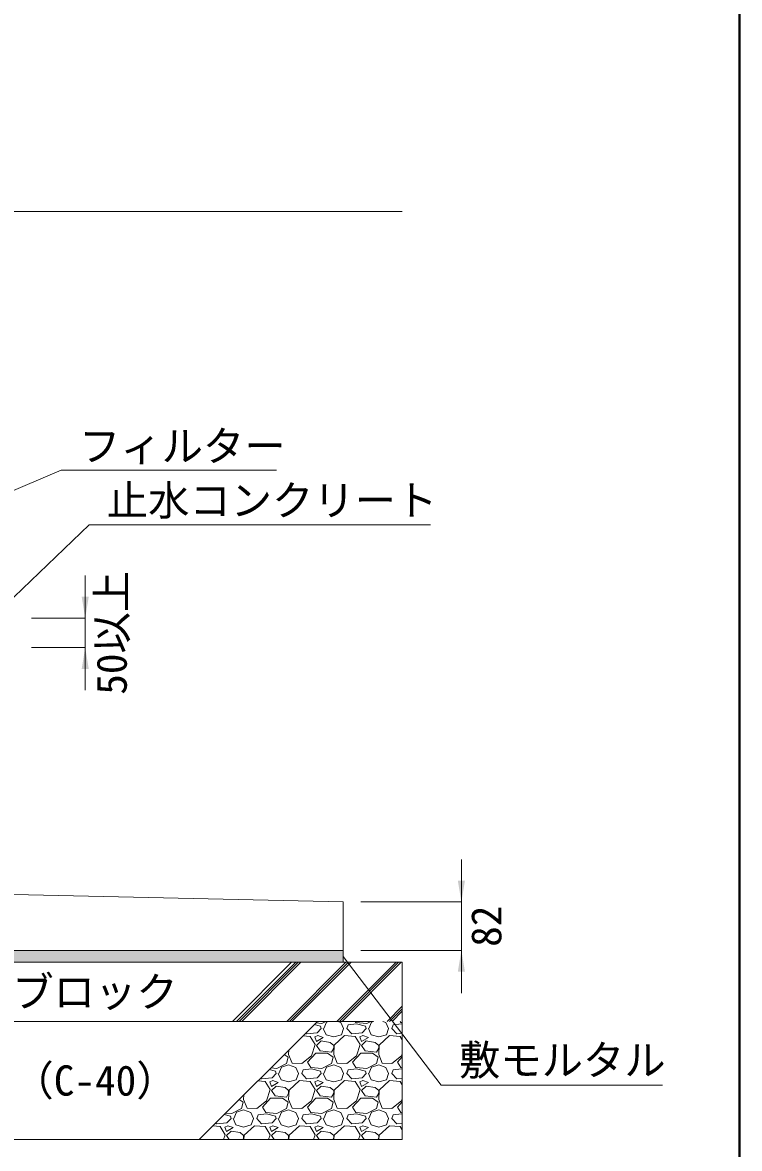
# Model space of a CAD drawing. Units: millimetres at full size, sheet at 1:40; details may follow other scales. Extents: x 221193 to 264773, y 874627 to 883926.
# Drawn here: x 250879 to 252093, y 879419 to 881324 of the extents above; entities that cross this region are included whole.
import ezdxf
from ezdxf.enums import TextEntityAlignment as Align

# ---------------------------------------------------------------- set-up
doc = ezdxf.new("R2010")
doc.units = ezdxf.units.MM
doc.header["$LTSCALE"] = 40
doc.layers.add('(0-0)', color=7, linetype='Continuous')
doc.layers.add('ハッチング_モルタル', color=30, linetype='Continuous')
for name, color, linetype, lineweight in [('0_2', 7, 'Continuous', 15), ('ハッチング', 7, 'Continuous', 5), ('図枠', 7, 'Continuous', 5), ('寸法線', 7, 'Continuous', 13), ('引出線', 4, 'Continuous', 9), ('本体', 2, 'Continuous', 20), ('舗装・基礎', 3, 'Continuous', 13), ('補助線', 8, 'Continuous', 13)]:
    doc.layers.add(name, color=color, linetype=linetype, lineweight=lineweight)
doc.styles.add('ＭＳ ゴシック', font='')
doc.styles.get('ＭＳ ゴシック').set_extended_font_data('MS Gothic')

# ---------------------------------------------------------------- blocks, each defined once
blk = doc.blocks.new('filled_arrow')
at = {"color": 0, "linetype": 'Continuous', "lineweight": -2}
blk.add_solid([(7.5, 1.25), (0, 0), (7.5, -1.25)], dxfattribs=at)

msp = doc.modelspace()

# ---------------------------------------------------------------- hatches: boundary and pattern name
at = {"layer": 'ハッチング'}
h = msp.add_hatch(dxfattribs=at)
h.set_pattern_fill('USER', color=256, style=0, pattern_type=2)
h.set_pattern_definition([(45, (145354.35, 889061.71), (-42.42641, 42.42641), []), (45, (145358.7, 889061.71), (-42.42641, 42.42641), []), (45, (145363.05, 889061.71), (-42.42641, 42.42641), [])])
h.paths.add_polyline_path([(251522.14, 879634.14), (251522.14, 879734.14), (251334.64, 879734.14), (251234.64, 879634.14)])
at = {"layer": 'ハッチング_モルタル'}
msp.add_hatch(color=256, dxfattribs=at).paths.add_polyline_path([(250422.14, 879754.14), (250422.14, 879734.14), (251422.14, 879734.14), (251422.14, 879754.14)])

# ---------------------------------------------------------------- linework, layer by layer
at = {"layer": '0_2', "lineweight": 13}
for p, q in [((251422.14, 879754.14), (251422.14, 879734.14)), ((251522.14, 879734.14), (251522.14, 879434.14))]:
    msp.add_line(p, q, dxfattribs=at)
at = {"layer": '0_2'}
for p, q in [((250272.14, 879734.14), (251522.14, 879734.14)), ((250272.14, 879634.14), (251472.14, 879634.14)), ((251522.14, 879434.14), (250272.14, 879434.14))]:
    msp.add_line(p, q, dxfattribs=at)
at = {"layer": 'ハッチング'}
for p, q in [((251383.89, 879626.13), (251373.09, 879628.83)), ((251386.18, 879630.7), (251375.79, 879631.53)), ((251384.66, 879622.32), (251377.8, 879614.7)), ((251384.66, 879622.32), (251383.89, 879626.13)), ((251392.74, 879634.14), (251386.18, 879630.7)), ((251388.47, 879622.32), (251393.04, 879611.65)), ((251389.23, 879622.32), (251393.8, 879632.99)), ((251393.8, 879632.99), (251397.48, 879634.14)), ((251413.09, 879634.14), (251418.18, 879632.22)), ((251418.18, 879632.22), (251422.76, 879622.32)), ((251418.95, 879611.65), (251422.76, 879622.32)), ((251428.09, 879622.32), (251430.38, 879628.41)), ((251436.47, 879613.17), (251428.09, 879622.32)), ((251444.85, 879629.94), (251430.38, 879628.41)), ((251443.33, 879632.22), (251442.22, 879634.14)), ((251462.38, 879630.7), (251443.33, 879632.22)), ((251460.09, 879626.13), (251444.85, 879629.94)), ((251460.86, 879622.32), (251454, 879614.7)), ((251460.86, 879622.32), (251460.09, 879626.13)), ((251468.94, 879634.14), (251462.38, 879630.7)), ((251464.67, 879622.32), (251469.24, 879611.65)), ((251465.43, 879622.32), (251470, 879632.99)), ((251470, 879632.99), (251473.68, 879634.14)), ((251489.29, 879634.14), (251494.38, 879632.22)), ((251494.38, 879632.22), (251498.96, 879622.32)), ((251495.15, 879611.65), (251498.96, 879622.32)), ((251504.29, 879622.32), (251506.58, 879628.41)), ((251512.67, 879613.17), (251504.29, 879622.32)), ((251521.05, 879629.94), (251506.58, 879628.41)), ((251519.53, 879632.22), (251518.42, 879634.14)), ((251522.14, 879632.02), (251519.53, 879632.22)), ((251522.14, 879629.67), (251521.05, 879629.94)), ((251366.37, 879608.6), (251353.9, 879609.64)), ((251360.27, 879613.17), (251358.91, 879614.66)), ((251377.8, 879614.7), (251360.27, 879613.17)), ((251374.75, 879594.89), (251366.37, 879608.6)), ((251379.32, 879610.13), (251373.99, 879607.84)), ((251373.99, 879607.84), (251377.04, 879600.22)), ((251377.04, 879600.22), (251388.47, 879607.08)), ((251384.66, 879600.98), (251377.04, 879593.36)), ((251388.47, 879607.08), (251379.32, 879610.13)), ((251399.9, 879598.7), (251384.66, 879600.98)), ((251393.04, 879611.65), (251405.99, 879607.84)), ((251405.99, 879607.84), (251418.95, 879611.65)), ((251424.28, 879610.13), (251406.75, 879594.12)), ((251442.57, 879608.6), (251424.28, 879610.13)), ((251454, 879614.7), (251436.47, 879613.17)), ((251450.95, 879594.89), (251442.57, 879608.6)), ((251455.52, 879610.13), (251450.19, 879607.84)), ((251450.19, 879607.84), (251453.24, 879600.22)), ((251453.24, 879600.22), (251464.67, 879607.08)), ((251460.86, 879600.98), (251453.24, 879593.36)), ((251464.67, 879607.08), (251455.52, 879610.13)), ((251476.1, 879598.7), (251460.86, 879600.98)), ((251469.24, 879611.65), (251482.19, 879607.84)), ((251482.19, 879607.84), (251495.15, 879611.65)), ((251500.48, 879610.13), (251482.95, 879594.12)), ((251518.77, 879608.6), (251500.48, 879610.13)), ((251522.14, 879614), (251512.67, 879613.17)), ((251522.14, 879603.08), (251518.77, 879608.6)), ((251330.16, 879585.91), (251329.79, 879578.12)), ((251368.65, 879575.84), (251374.75, 879594.89)), ((251377.04, 879593.36), (251383.13, 879584.22)), ((251383.13, 879584.22), (251402.18, 879581.93)), ((251405.99, 879593.36), (251399.9, 879598.7)), ((251402.18, 879581.93), (251405.99, 879588.79)), ((251406.75, 879594.12), (251405.99, 879578.12)), ((251405.99, 879588.79), (251405.99, 879593.36)), ((251444.85, 879575.84), (251450.95, 879594.89)), ((251453.24, 879593.36), (251459.33, 879584.22)), ((251459.33, 879584.22), (251478.38, 879581.93)), ((251482.19, 879593.36), (251476.1, 879598.7)), ((251478.38, 879581.93), (251482.19, 879588.79)), ((251482.95, 879594.12), (251482.19, 879578.12)), ((251482.19, 879588.79), (251482.19, 879593.36)), ((251325.98, 879562.88), (251309.98, 879554.5)), ((251322.4, 879578.14), (251329.03, 879573.55)), ((251329.03, 879573.55), (251325.98, 879562.88)), ((251329.79, 879578.12), (251335.89, 879563.64)), ((251335.89, 879563.64), (251351.89, 879562.88)), ((251351.89, 879562.88), (251368.65, 879575.84)), ((251361.8, 879565.17), (251375.51, 879580.41)), ((251367.13, 879556.02), (251361.8, 879565.17)), ((251375.51, 879580.41), (251395.32, 879580.41)), ((251402.18, 879562.88), (251386.18, 879554.5)), ((251395.32, 879580.41), (251405.23, 879573.55)), ((251405.23, 879573.55), (251402.18, 879562.88)), ((251405.99, 879578.12), (251412.09, 879563.64)), ((251412.09, 879563.64), (251428.09, 879562.88)), ((251428.09, 879562.88), (251444.85, 879575.84)), ((251438, 879565.17), (251451.71, 879580.41)), ((251443.33, 879556.02), (251438, 879565.17)), ((251451.71, 879580.41), (251471.52, 879580.41)), ((251478.38, 879562.88), (251462.38, 879554.5)), ((251471.52, 879580.41), (251481.43, 879573.55)), ((251481.43, 879573.55), (251478.38, 879562.88)), ((251482.19, 879578.12), (251488.29, 879563.64)), ((251488.29, 879563.64), (251504.29, 879562.88)), ((251504.29, 879562.88), (251521.05, 879575.84)), ((251514.2, 879565.17), (251522.14, 879574)), ((251519.53, 879556.02), (251514.2, 879565.17)), ((251521.05, 879575.84), (251522.14, 879579.24)), ((251307.69, 879549.93), (251296.89, 879552.63)), ((251309.98, 879554.5), (251299.59, 879555.33)), ((251308.46, 879546.12), (251301.6, 879538.5)), ((251308.46, 879546.12), (251307.69, 879549.93)), ((251312.27, 879546.12), (251316.84, 879535.45)), ((251313.03, 879546.12), (251317.6, 879556.79)), ((251317.6, 879556.79), (251329.79, 879560.6)), ((251329.79, 879560.6), (251341.98, 879556.02)), ((251341.98, 879556.02), (251346.56, 879546.12)), ((251342.75, 879535.45), (251346.56, 879546.12)), ((251351.89, 879546.12), (251354.18, 879552.21)), ((251360.27, 879536.97), (251351.89, 879546.12)), ((251368.65, 879553.74), (251354.18, 879552.21)), ((251386.18, 879554.5), (251367.13, 879556.02)), ((251383.89, 879549.93), (251368.65, 879553.74)), ((251384.66, 879546.12), (251377.8, 879538.5)), ((251384.66, 879546.12), (251383.89, 879549.93)), ((251388.47, 879546.12), (251393.04, 879535.45)), ((251389.23, 879546.12), (251393.8, 879556.79)), ((251393.8, 879556.79), (251405.99, 879560.6)), ((251405.99, 879560.6), (251418.18, 879556.02)), ((251418.18, 879556.02), (251422.76, 879546.12)), ((251418.95, 879535.45), (251422.76, 879546.12)), ((251428.09, 879546.12), (251430.38, 879552.21)), ((251436.47, 879536.97), (251428.09, 879546.12)), ((251444.85, 879553.74), (251430.38, 879552.21)), ((251462.38, 879554.5), (251443.33, 879556.02)), ((251460.09, 879549.93), (251444.85, 879553.74)), ((251460.86, 879546.12), (251454, 879538.5)), ((251460.86, 879546.12), (251460.09, 879549.93)), ((251464.67, 879546.12), (251469.24, 879535.45)), ((251465.43, 879546.12), (251470, 879556.79)), ((251470, 879556.79), (251482.19, 879560.6)), ((251482.19, 879560.6), (251494.38, 879556.02)), ((251494.38, 879556.02), (251498.96, 879546.12)), ((251495.15, 879535.45), (251498.96, 879546.12)), ((251504.29, 879546.12), (251506.58, 879552.21)), ((251512.67, 879536.97), (251504.29, 879546.12)), ((251521.05, 879553.74), (251506.58, 879552.21)), ((251522.14, 879555.82), (251519.53, 879556.02)), ((251522.14, 879553.47), (251521.05, 879553.74)), ((251290.17, 879532.4), (251277.7, 879533.44)), ((251284.07, 879536.97), (251282.71, 879538.46)), ((251301.6, 879538.5), (251284.07, 879536.97)), ((251298.55, 879518.69), (251290.17, 879532.4)), ((251303.12, 879533.93), (251297.79, 879531.64)), ((251297.79, 879531.64), (251300.84, 879524.02)), ((251300.84, 879524.02), (251312.27, 879530.88)), ((251308.46, 879524.78), (251300.84, 879517.16)), ((251312.27, 879530.88), (251303.12, 879533.93)), ((251323.7, 879522.5), (251308.46, 879524.78)), ((251316.84, 879535.45), (251329.79, 879531.64)), ((251329.79, 879531.64), (251342.75, 879535.45)), ((251348.08, 879533.93), (251330.55, 879517.92)), ((251366.37, 879532.4), (251348.08, 879533.93)), ((251377.8, 879538.5), (251360.27, 879536.97)), ((251374.75, 879518.69), (251366.37, 879532.4)), ((251379.32, 879533.93), (251373.99, 879531.64)), ((251373.99, 879531.64), (251377.04, 879524.02)), ((251377.04, 879524.02), (251388.47, 879530.88)), ((251384.66, 879524.78), (251377.04, 879517.16)), ((251388.47, 879530.88), (251379.32, 879533.93)), ((251399.9, 879522.5), (251384.66, 879524.78)), ((251393.04, 879535.45), (251405.99, 879531.64)), ((251405.99, 879531.64), (251418.95, 879535.45)), ((251424.28, 879533.93), (251406.75, 879517.92)), ((251442.57, 879532.4), (251424.28, 879533.93)), ((251454, 879538.5), (251436.47, 879536.97)), ((251450.95, 879518.69), (251442.57, 879532.4)), ((251455.52, 879533.93), (251450.19, 879531.64)), ((251450.19, 879531.64), (251453.24, 879524.02)), ((251453.24, 879524.02), (251464.67, 879530.88)), ((251460.86, 879524.78), (251453.24, 879517.16)), ((251464.67, 879530.88), (251455.52, 879533.93)), ((251476.1, 879522.5), (251460.86, 879524.78)), ((251469.24, 879535.45), (251482.19, 879531.64)), ((251482.19, 879531.64), (251495.15, 879535.45)), ((251500.48, 879533.93), (251482.95, 879517.92)), ((251518.77, 879532.4), (251500.48, 879533.93)), ((251522.14, 879537.8), (251512.67, 879536.97)), ((251522.14, 879526.88), (251518.77, 879532.4)), ((251253.96, 879509.7), (251253.59, 879501.92)), ((251292.45, 879499.64), (251298.55, 879518.69)), ((251300.84, 879517.16), (251306.93, 879508.02)), ((251306.93, 879508.02), (251325.98, 879505.73)), ((251329.79, 879517.16), (251323.7, 879522.5)), ((251325.98, 879505.73), (251329.79, 879512.59)), ((251330.55, 879517.92), (251329.79, 879501.92)), ((251329.79, 879512.59), (251329.79, 879517.16)), ((251368.65, 879499.64), (251374.75, 879518.69)), ((251377.04, 879517.16), (251383.13, 879508.02)), ((251383.13, 879508.02), (251402.18, 879505.73)), ((251405.99, 879517.16), (251399.9, 879522.5)), ((251402.18, 879505.73), (251405.99, 879512.59)), ((251406.75, 879517.92), (251405.99, 879501.92)), ((251405.99, 879512.59), (251405.99, 879517.16)), ((251444.85, 879499.64), (251450.95, 879518.69)), ((251453.24, 879517.16), (251459.33, 879508.02)), ((251459.33, 879508.02), (251478.38, 879505.73)), ((251482.19, 879517.16), (251476.1, 879522.5)), ((251478.38, 879505.73), (251482.19, 879512.59)), ((251482.95, 879517.92), (251482.19, 879501.92)), ((251482.19, 879512.59), (251482.19, 879517.16)), ((251249.78, 879486.68), (251233.78, 879478.3)), ((251246.2, 879501.94), (251252.83, 879497.35)), ((251252.83, 879497.35), (251249.78, 879486.68)), ((251253.59, 879501.92), (251259.69, 879487.44)), ((251259.69, 879487.44), (251275.69, 879486.68)), ((251275.69, 879486.68), (251292.45, 879499.64)), ((251285.6, 879488.97), (251299.31, 879504.21)), ((251290.93, 879479.82), (251285.6, 879488.97)), ((251299.31, 879504.21), (251319.12, 879504.21)), ((251325.98, 879486.68), (251309.98, 879478.3)), ((251319.12, 879504.21), (251329.03, 879497.35)), ((251329.03, 879497.35), (251325.98, 879486.68)), ((251329.79, 879501.92), (251335.89, 879487.44)), ((251335.89, 879487.44), (251351.89, 879486.68)), ((251351.89, 879486.68), (251368.65, 879499.64)), ((251361.8, 879488.97), (251375.51, 879504.21)), ((251367.13, 879479.82), (251361.8, 879488.97)), ((251375.51, 879504.21), (251395.32, 879504.21)), ((251402.18, 879486.68), (251386.18, 879478.3)), ((251395.32, 879504.21), (251405.23, 879497.35)), ((251405.23, 879497.35), (251402.18, 879486.68)), ((251405.99, 879501.92), (251412.09, 879487.44)), ((251412.09, 879487.44), (251428.09, 879486.68)), ((251428.09, 879486.68), (251444.85, 879499.64)), ((251438, 879488.97), (251451.71, 879504.21)), ((251443.33, 879479.82), (251438, 879488.97)), ((251451.71, 879504.21), (251471.52, 879504.21)), ((251478.38, 879486.68), (251462.38, 879478.3)), ((251471.52, 879504.21), (251481.43, 879497.35)), ((251481.43, 879497.35), (251478.38, 879486.68)), ((251482.19, 879501.92), (251488.29, 879487.44)), ((251488.29, 879487.44), (251504.29, 879486.68)), ((251504.29, 879486.68), (251521.05, 879499.64)), ((251514.2, 879488.97), (251522.14, 879497.8)), ((251519.53, 879479.82), (251514.2, 879488.97)), ((251521.05, 879499.64), (251522.14, 879503.04)), ((251231.49, 879473.73), (251220.69, 879476.43)), ((251233.78, 879478.3), (251223.39, 879479.13)), ((251232.26, 879469.92), (251225.4, 879462.3)), ((251232.26, 879469.92), (251231.49, 879473.73)), ((251236.07, 879469.92), (251240.64, 879459.25)), ((251236.83, 879469.92), (251241.4, 879480.59)), ((251241.4, 879480.59), (251253.59, 879484.4)), ((251253.59, 879484.4), (251265.78, 879479.82)), ((251265.78, 879479.82), (251270.36, 879469.92)), ((251266.55, 879459.25), (251270.36, 879469.92)), ((251275.69, 879469.92), (251277.98, 879476.01)), ((251284.07, 879460.77), (251275.69, 879469.92)), ((251292.45, 879477.54), (251277.98, 879476.01)), ((251309.98, 879478.3), (251290.93, 879479.82)), ((251307.69, 879473.73), (251292.45, 879477.54)), ((251308.46, 879469.92), (251301.6, 879462.3)), ((251308.46, 879469.92), (251307.69, 879473.73)), ((251312.27, 879469.92), (251316.84, 879459.25)), ((251313.03, 879469.92), (251317.6, 879480.59)), ((251317.6, 879480.59), (251329.79, 879484.4)), ((251329.79, 879484.4), (251341.98, 879479.82)), ((251341.98, 879479.82), (251346.56, 879469.92)), ((251342.75, 879459.25), (251346.56, 879469.92)), ((251351.89, 879469.92), (251354.18, 879476.01)), ((251360.27, 879460.77), (251351.89, 879469.92)), ((251368.65, 879477.54), (251354.18, 879476.01)), ((251386.18, 879478.3), (251367.13, 879479.82)), ((251383.89, 879473.73), (251368.65, 879477.54)), ((251384.66, 879469.92), (251377.8, 879462.3)), ((251384.66, 879469.92), (251383.89, 879473.73)), ((251388.47, 879469.92), (251393.04, 879459.25)), ((251389.23, 879469.92), (251393.8, 879480.59)), ((251393.8, 879480.59), (251405.99, 879484.4)), ((251405.99, 879484.4), (251418.18, 879479.82)), ((251418.18, 879479.82), (251422.76, 879469.92)), ((251418.95, 879459.25), (251422.76, 879469.92)), ((251428.09, 879469.92), (251430.38, 879476.01)), ((251436.47, 879460.77), (251428.09, 879469.92)), ((251444.85, 879477.54), (251430.38, 879476.01)), ((251462.38, 879478.3), (251443.33, 879479.82)), ((251460.09, 879473.73), (251444.85, 879477.54)), ((251460.86, 879469.92), (251454, 879462.3)), ((251460.86, 879469.92), (251460.09, 879473.73)), ((251464.67, 879469.92), (251469.24, 879459.25)), ((251465.43, 879469.92), (251470, 879480.59)), ((251470, 879480.59), (251482.19, 879484.4)), ((251482.19, 879484.4), (251494.38, 879479.82)), ((251494.38, 879479.82), (251498.96, 879469.92)), ((251495.15, 879459.25), (251498.96, 879469.92)), ((251504.29, 879469.92), (251506.58, 879476.01)), ((251512.67, 879460.77), (251504.29, 879469.92)), ((251521.05, 879477.54), (251506.58, 879476.01)), ((251522.14, 879479.62), (251519.53, 879479.82)), ((251522.14, 879477.27), (251521.05, 879477.54)), ((251213.97, 879456.2), (251201.5, 879457.24)), ((251207.87, 879460.77), (251206.51, 879462.26)), ((251225.4, 879462.3), (251207.87, 879460.77)), ((251222.35, 879442.49), (251213.97, 879456.2)), ((251226.92, 879457.73), (251221.59, 879455.44)), ((251221.59, 879455.44), (251224.64, 879447.82)), ((251224.64, 879447.82), (251236.07, 879454.68)), ((251232.26, 879448.58), (251224.64, 879440.96)), ((251236.07, 879454.68), (251226.92, 879457.73)), ((251247.5, 879446.3), (251232.26, 879448.58)), ((251240.64, 879459.25), (251253.59, 879455.44)), ((251253.59, 879455.44), (251266.55, 879459.25)), ((251271.88, 879457.73), (251254.35, 879441.72)), ((251290.17, 879456.2), (251271.88, 879457.73)), ((251301.6, 879462.3), (251284.07, 879460.77)), ((251298.55, 879442.49), (251290.17, 879456.2)), ((251303.12, 879457.73), (251297.79, 879455.44)), ((251297.79, 879455.44), (251300.84, 879447.82)), ((251300.84, 879447.82), (251312.27, 879454.68)), ((251308.46, 879448.58), (251300.84, 879440.96)), ((251312.27, 879454.68), (251303.12, 879457.73)), ((251323.7, 879446.3), (251308.46, 879448.58)), ((251316.84, 879459.25), (251329.79, 879455.44)), ((251329.79, 879455.44), (251342.75, 879459.25)), ((251348.08, 879457.73), (251330.55, 879441.72)), ((251366.37, 879456.2), (251348.08, 879457.73)), ((251377.8, 879462.3), (251360.27, 879460.77)), ((251374.75, 879442.49), (251366.37, 879456.2)), ((251379.32, 879457.73), (251373.99, 879455.44)), ((251373.99, 879455.44), (251377.04, 879447.82)), ((251377.04, 879447.82), (251388.47, 879454.68)), ((251384.66, 879448.58), (251377.04, 879440.96)), ((251388.47, 879454.68), (251379.32, 879457.73)), ((251399.9, 879446.3), (251384.66, 879448.58)), ((251393.04, 879459.25), (251405.99, 879455.44)), ((251405.99, 879455.44), (251418.95, 879459.25)), ((251424.28, 879457.73), (251406.75, 879441.72)), ((251442.57, 879456.2), (251424.28, 879457.73)), ((251454, 879462.3), (251436.47, 879460.77)), ((251450.95, 879442.49), (251442.57, 879456.2)), ((251455.52, 879457.73), (251450.19, 879455.44)), ((251450.19, 879455.44), (251453.24, 879447.82)), ((251453.24, 879447.82), (251464.67, 879454.68)), ((251460.86, 879448.58), (251453.24, 879440.96)), ((251464.67, 879454.68), (251455.52, 879457.73)), ((251476.1, 879446.3), (251460.86, 879448.58)), ((251469.24, 879459.25), (251482.19, 879455.44)), ((251482.19, 879455.44), (251495.15, 879459.25)), ((251500.48, 879457.73), (251482.95, 879441.72)), ((251518.77, 879456.2), (251500.48, 879457.73)), ((251522.14, 879461.6), (251512.67, 879460.77)), ((251522.14, 879450.68), (251518.77, 879456.2)), ((251219.68, 879434.14), (251222.35, 879442.49)), ((251224.64, 879440.96), (251229.19, 879434.14)), ((251253.59, 879440.96), (251247.5, 879446.3)), ((251252.34, 879434.14), (251253.59, 879436.39)), ((251253.59, 879436.39), (251253.59, 879440.96)), ((251254.35, 879441.72), (251253.99, 879434.14)), ((251295.88, 879434.14), (251298.55, 879442.49)), ((251300.84, 879440.96), (251305.39, 879434.14)), ((251329.79, 879440.96), (251323.7, 879446.3)), ((251328.54, 879434.14), (251329.79, 879436.39)), ((251329.79, 879436.39), (251329.79, 879440.96)), ((251330.55, 879441.72), (251330.19, 879434.14)), ((251372.08, 879434.14), (251374.75, 879442.49)), ((251377.04, 879440.96), (251381.59, 879434.14)), ((251405.99, 879440.96), (251399.9, 879446.3)), ((251404.74, 879434.14), (251405.99, 879436.39)), ((251405.99, 879436.39), (251405.99, 879440.96)), ((251406.75, 879441.72), (251406.39, 879434.14)), ((251448.28, 879434.14), (251450.95, 879442.49)), ((251453.24, 879440.96), (251457.79, 879434.14)), ((251482.19, 879440.96), (251476.1, 879446.3)), ((251480.94, 879434.14), (251482.19, 879436.39)), ((251482.19, 879436.39), (251482.19, 879440.96)), ((251482.95, 879441.72), (251482.59, 879434.14))]:
    msp.add_line(p, q, dxfattribs=at)
at = {"layer": '図枠', "lineweight": 40}
msp.add_line((252092.83, 877027.44), (252092.83, 882427.44), dxfattribs=at)
at = {"layer": '寸法線'}
for p, q in [((250985.47, 880194.53), (250985.47, 880388.53)), ((250894.33, 880316.53), (250985.47, 880316.53)), ((250894.33, 880266.53), (250985.47, 880266.53)), ((251622.14, 879908.14), (251622.14, 879682.14)), ((251452.14, 879836.14), (251622.14, 879836.14)), ((251452.14, 879754.14), (251622.14, 879754.14))]:
    msp.add_line(p, q, dxfattribs=at)
at = {"layer": '引出線', "lineweight": 13}
msp.add_lwpolyline([(250512.42, 880382.93), (250944.98, 880566.4), (251309.4, 880566.4)], dxfattribs=at)
at = {"layer": '引出線'}
for points in [[(250808.16, 880298.25), (250991.93, 880474.23), (251569.6, 880474.23)], [(251422.14, 879744.14), (251588.18, 879526.17), (251962.74, 879526.17)]]:
    msp.add_lwpolyline(points, dxfattribs=at)
at = {"layer": '本体'}
for p, q in [((250622.14, 879854.14), (251422.14, 879836.14)), ((251422.14, 879754.14), (251422.14, 879836.14)), ((250422.14, 879754.14), (251422.14, 879754.14))]:
    msp.add_line(p, q, dxfattribs=at)
at = {"layer": '舗装・基礎'}
msp.add_line((250502.14, 881004.14), (251522.14, 881004.14), dxfattribs=at)
at = {"layer": '補助線'}
for p, q in [((251234.64, 879634.14), (251334.64, 879734.14)), ((251178.4, 879434.14), (251378.39, 879634.14))]:
    msp.add_line(p, q, dxfattribs=at)

# ---------------------------------------------------------------- block references
at = {"layer": '寸法線', "xscale": 4.8, "yscale": 4.8}
for p, rotation in [((250985.47, 880316.53), 90), ((250985.47, 880266.53), 270), ((251622.14, 879836.14), 90), ((251622.14, 879754.14), 270)]:
    msp.add_blockref('filled_arrow', p, dxfattribs=dict(at, rotation=rotation))
at = {"layer": '引出線', "xscale": 0.16, "yscale": 0.16, "rotation": 307.3}
msp.add_blockref('filled_arrow', (251422.14, 879744.14), dxfattribs=at)

# ---------------------------------------------------------------- texts
at = {"layer": '(0-0)', "style": 'ＭＳ ゴシック'}
for s, p in [('ベースブロック', (250897.14, 879684.14)), ('基礎材（C-40）', (250897.14, 879534.14))]:
    msp.add_text(s, height=51.27, dxfattribs=at).set_placement(p, align=Align.MIDDLE_CENTER)
at = {"layer": '寸法線', "style": 'ＭＳ ゴシック'}
for s, p in [('50以上', (251030.21, 880291.53)), ('82', (251664.14, 879795.14))]:
    msp.add_text(s, height=51.27, rotation=90, dxfattribs=at).set_placement(p, align=Align.MIDDLE_CENTER)
at = {"layer": '引出線', "style": 'ＭＳ ゴシック'}
for s, p in [('フィルター', (250974.98, 880633.12)), ('止水コンクリート', (251021.93, 880541.22)), ('敷モルタル', (251618.18, 879594.26))]:
    msp.add_text(s, height=51.27, dxfattribs=at).set_placement(p, align=Align.TOP_LEFT)

doc.saveas('drawing.dxf')
